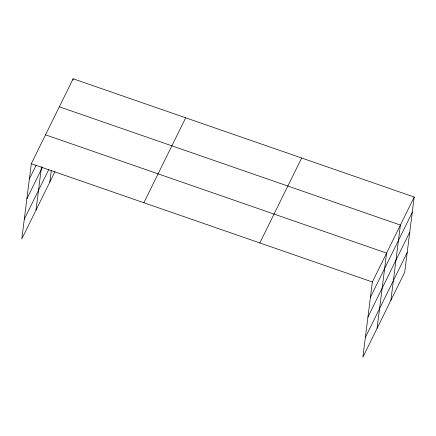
<?xml version="1.0" encoding="UTF-8"?>
<svg xmlns="http://www.w3.org/2000/svg" width="436" height="436" viewBox="0 0 436 436"><rect width="100%" height="100%" fill="white"/><g stroke="black" fill="none" stroke-linecap="round" stroke-linejoin="round"><path stroke-width="0.65" d="M414.2 197.039L372.366 281.972L362.861 357.226L404.695 272.293L414.2 197.039L73.139 78.774L31.305 163.707L21.8 238.961L54.931 171.702M36.024 210.087L41.513 166.65M49.829 182.057L51.328 170.193M72.97 80.11L73.139 78.774M377.086 328.346L386.59 253.093L45.529 134.833M390.89 300.317L400.395 225.063L59.334 106.804M29.37 179.049L36.183 165.211M26.874 198.821L42.297 167.506M24.296 219.194L48.723 169.599M143.858 202.735L185.692 117.802M259.818 242.945L301.652 158.012M370.431 297.308L412.26 212.376M367.93 317.081L409.764 232.148M365.357 337.453L407.191 252.52M31.305 163.707L372.366 281.972"/></g></svg>
